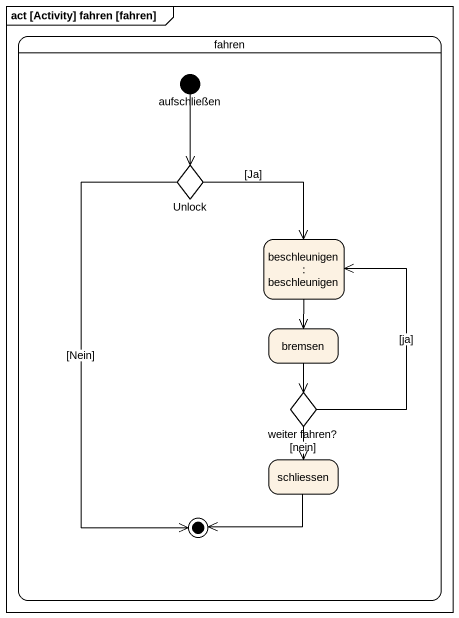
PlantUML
@startuml
mainframe act [Activity] fahren [fahren]
hide empty description
state fahren {
  state aufschließen <<start>>
  state Unlock <<choice>>
  state "beschleunigen : beschleunigen" as beschleunigen
  state bremsen
  state "weiter fahren?" as weiter_fahren <<choice>>
  state schliessen
  Unlock --> [*] : [Nein]
  schliessen -left-> [*]
}
aufschließen --> Unlock
Unlock --> beschleunigen : [Ja]
beschleunigen --> bremsen
bremsen --> weiter_fahren
weiter_fahren -up-> beschleunigen : [ja]
weiter_fahren --> schliessen : [nein]
@enduml
